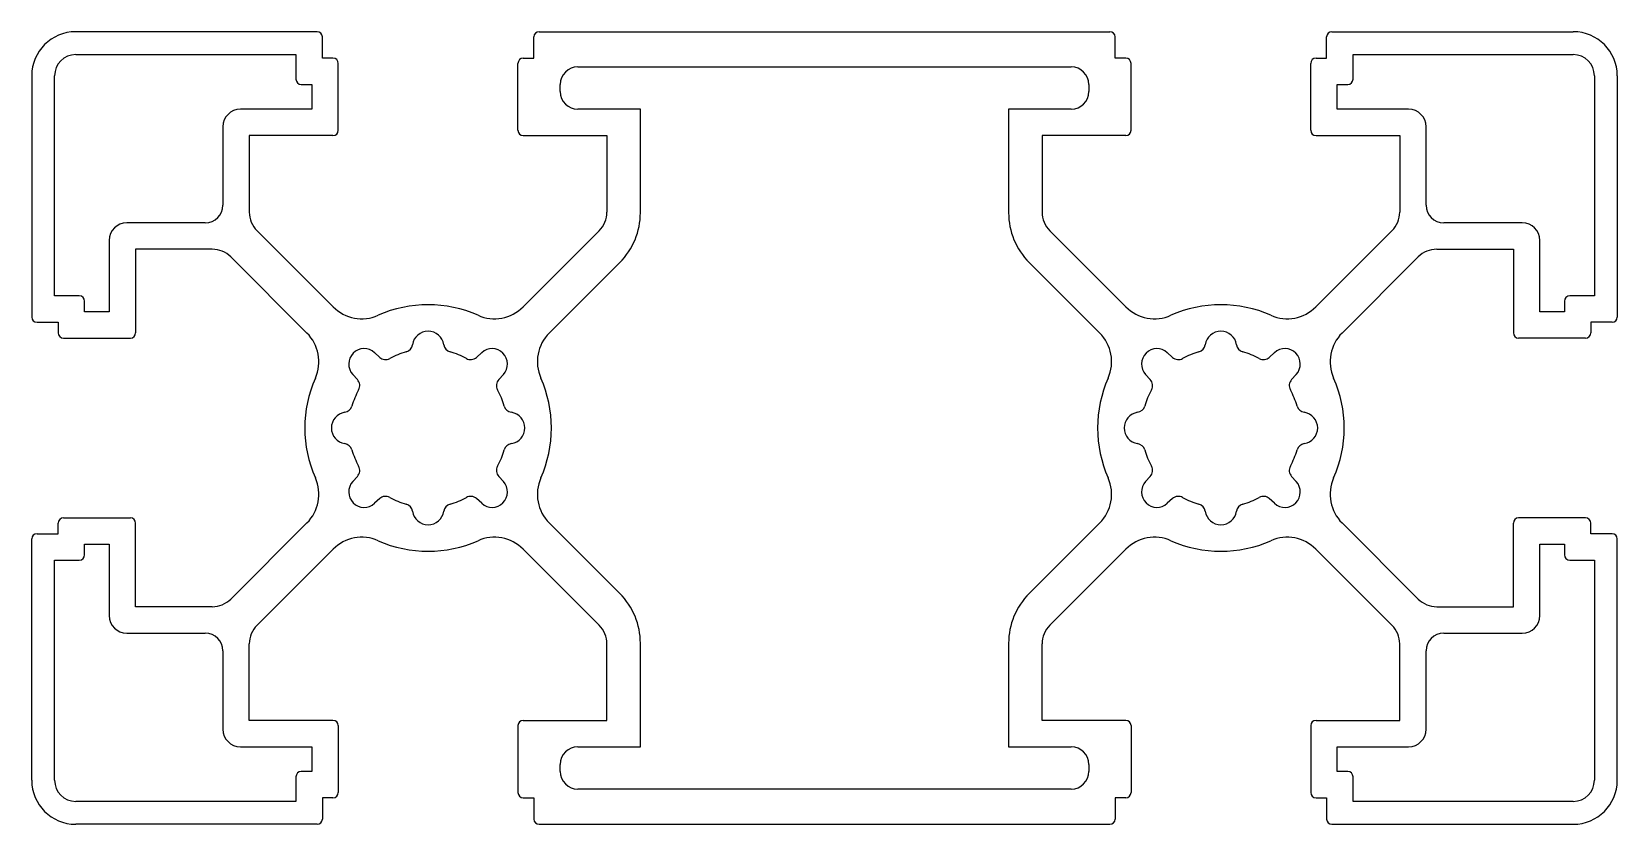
# Model space of a CAD drawing. Extents: x 797.1 to 887.1, y 457.7 to 502.7.
import ezdxf

# ---------------------------------------------------------------- set-up
doc = ezdxf.new("R2010")
doc.units = 0
doc.layers.get('0').update_dxf_attribs({"linetype": 'CONTINUOUS'})

msp = doc.modelspace()

# ---------------------------------------------------------------- linework, layer by layer
for p, q in [((813.291, 502.687), (799.591, 502.687)), ((813.591, 501.187), (813.591, 502.387)), ((825.591, 501.187), (825.591, 502.387)), ((825.891, 502.687), (858.291, 502.687)), ((858.591, 501.187), (858.591, 502.387)), ((870.591, 501.187), (870.591, 502.387)), ((870.891, 502.687), (884.591, 502.687)), ((799.591, 501.387), (812.091, 501.387)), ((812.091, 501.387), (812.091, 499.987)), ((872.091, 499.987), (872.091, 501.387)), ((872.091, 501.387), (884.591, 501.387)), ((814.191, 501.187), (813.591, 501.187)), ((814.491, 497.087), (814.491, 500.887)), ((824.691, 497.087), (824.691, 500.887)), ((824.991, 501.187), (825.591, 501.187)), ((828.091, 500.687), (856.091, 500.687)), ((859.191, 501.187), (858.591, 501.187)), ((859.491, 497.087), (859.491, 500.887)), ((869.691, 497.087), (869.691, 500.887)), ((869.991, 501.187), (870.591, 501.187)), ((797.091, 500.187), (797.091, 486.487)), ((798.391, 487.687), (798.391, 500.187)), ((812.391, 499.687), (812.991, 499.687)), ((812.991, 499.687), (812.991, 498.287)), ((827.091, 499.287), (827.091, 499.687)), ((857.091, 499.687), (857.091, 499.287)), ((871.191, 498.287), (871.191, 499.687)), ((871.191, 499.687), (871.791, 499.687)), ((885.791, 500.187), (885.791, 487.687)), ((887.091, 500.187), (887.091, 486.487)), ((812.991, 498.287), (808.941, 498.287)), ((831.641, 498.287), (828.091, 498.287)), ((831.641, 492.409), (831.641, 498.287)), ((856.091, 498.287), (852.541, 498.287)), ((852.541, 498.287), (852.541, 492.409)), ((875.241, 498.287), (871.191, 498.287)), ((807.941, 497.287), (807.941, 492.837)), ((876.241, 492.837), (876.241, 497.287)), ((814.191, 496.787), (809.441, 496.787)), ((809.441, 496.787), (809.441, 492.443)), ((824.991, 496.787), (829.741, 496.787)), ((829.741, 496.787), (829.741, 492.443)), ((854.441, 496.787), (854.441, 492.443)), ((859.191, 496.787), (854.441, 496.787)), ((869.991, 496.787), (874.741, 496.787)), ((874.741, 496.787), (874.741, 492.443)), ((806.941, 491.837), (802.491, 491.837)), ((881.691, 491.837), (877.241, 491.837)), ((801.491, 490.837), (801.491, 486.787)), ((809.88, 491.382), (814.199, 487.064)), ((829.301, 491.382), (824.983, 487.064)), ((854.88, 491.382), (859.199, 487.064)), ((874.301, 491.382), (869.983, 487.064)), ((882.691, 486.787), (882.691, 490.837)), ((807.335, 490.337), (802.991, 490.337)), ((802.991, 490.337), (802.991, 485.587)), ((812.714, 485.579), (808.395, 489.897)), ((871.468, 485.579), (875.786, 489.897)), ((876.847, 490.337), (881.191, 490.337)), ((881.191, 490.337), (881.191, 485.587)), ((826.468, 485.579), (830.469, 489.58)), ((853.712, 489.58), (857.714, 485.579)), ((799.791, 487.687), (798.391, 487.687)), ((800.091, 486.787), (800.091, 487.387)), ((884.091, 487.387), (884.091, 486.787)), ((885.791, 487.687), (884.391, 487.687)), ((797.391, 486.187), (798.591, 486.187)), ((798.591, 486.187), (798.591, 485.587)), ((801.491, 486.787), (800.091, 486.787)), ((884.091, 486.787), (882.691, 486.787)), ((885.591, 486.187), (885.591, 485.587)), ((886.791, 486.187), (885.591, 486.187)), ((798.891, 485.287), (802.691, 485.287)), ((885.291, 485.287), (881.491, 485.287)), ((816.55, 484.464), (816.842, 484.197)), ((822.34, 484.197), (822.631, 484.464)), ((861.55, 484.464), (861.842, 484.197)), ((867.339, 484.197), (867.631, 484.464)), ((815.58, 482.935), (815.314, 483.227)), ((823.868, 483.227), (823.601, 482.935)), ((860.58, 482.935), (860.314, 483.227)), ((868.867, 483.227), (868.601, 482.935)), ((815.314, 477.147), (815.58, 477.438)), ((823.601, 477.439), (823.868, 477.147)), ((860.314, 477.147), (860.58, 477.439)), ((868.601, 477.438), (868.867, 477.147)), ((816.842, 476.176), (816.55, 475.91)), ((822.631, 475.91), (822.34, 476.176)), ((861.842, 476.176), (861.55, 475.91)), ((867.631, 475.91), (867.339, 476.176)), ((798.591, 474.187), (798.591, 474.787)), ((798.891, 475.087), (802.691, 475.087)), ((802.991, 470.037), (802.991, 474.787)), ((812.714, 474.794), (808.395, 470.476)), ((830.469, 470.793), (826.468, 474.794)), ((857.714, 474.794), (853.712, 470.793)), ((871.468, 474.794), (875.786, 470.476)), ((881.191, 470.037), (881.191, 474.787)), ((885.291, 475.087), (881.491, 475.087)), ((885.591, 474.187), (885.591, 474.787)), ((797.091, 460.187), (797.091, 473.887)), ((797.391, 474.187), (798.591, 474.187)), ((800.091, 473.587), (801.491, 473.587)), ((800.091, 472.987), (800.091, 473.587)), ((801.491, 473.587), (801.491, 469.537)), ((882.691, 469.537), (882.691, 473.587)), ((882.691, 473.587), (884.091, 473.587)), ((884.091, 473.587), (884.091, 472.987)), ((886.791, 474.187), (885.591, 474.187)), ((887.091, 460.187), (887.091, 473.887)), ((798.391, 472.687), (799.791, 472.687)), ((798.391, 460.187), (798.391, 472.687)), ((809.88, 468.991), (814.199, 473.31)), ((829.301, 468.991), (824.983, 473.31)), ((854.88, 468.991), (859.199, 473.31)), ((874.301, 468.991), (869.983, 473.31)), ((884.391, 472.687), (885.791, 472.687)), ((885.791, 472.687), (885.791, 460.187)), ((807.335, 470.037), (802.991, 470.037)), ((876.847, 470.037), (881.191, 470.037)), ((802.491, 468.537), (806.941, 468.537)), ((877.241, 468.537), (881.691, 468.537)), ((807.941, 467.537), (807.941, 463.087)), ((809.441, 463.587), (809.441, 467.93)), ((829.741, 463.587), (829.741, 467.93)), ((831.641, 462.087), (831.641, 467.965)), ((852.541, 467.965), (852.541, 462.087)), ((854.441, 463.587), (854.441, 467.93)), ((874.741, 463.587), (874.741, 467.93)), ((876.241, 463.087), (876.241, 467.537)), ((814.191, 463.587), (809.441, 463.587)), ((824.991, 463.587), (829.741, 463.587)), ((859.191, 463.587), (854.441, 463.587)), ((869.991, 463.587), (874.741, 463.587)), ((814.491, 463.287), (814.491, 459.487)), ((824.691, 463.287), (824.691, 459.487)), ((859.491, 463.287), (859.491, 459.487)), ((869.691, 463.287), (869.691, 459.487)), ((808.941, 462.087), (812.991, 462.087)), ((812.991, 462.087), (812.991, 460.687)), ((828.091, 462.087), (831.641, 462.087)), ((852.541, 462.087), (856.091, 462.087)), ((871.191, 462.087), (875.241, 462.087)), ((871.191, 460.687), (871.191, 462.087)), ((827.091, 460.687), (827.091, 461.087)), ((857.091, 461.087), (857.091, 460.687)), ((812.091, 460.387), (812.091, 458.987)), ((812.991, 460.687), (812.391, 460.687)), ((871.791, 460.687), (871.191, 460.687)), ((872.091, 458.987), (872.091, 460.387)), ((814.191, 459.187), (813.591, 459.187)), ((813.591, 459.187), (813.591, 457.987)), ((824.991, 459.187), (825.591, 459.187)), ((825.591, 459.187), (825.591, 457.987)), ((856.091, 459.687), (828.091, 459.687)), ((859.191, 459.187), (858.591, 459.187)), ((858.591, 459.187), (858.591, 457.987)), ((869.991, 459.187), (870.591, 459.187)), ((870.591, 459.187), (870.591, 457.987)), ((812.091, 458.987), (799.591, 458.987)), ((884.591, 458.987), (872.091, 458.987)), ((813.291, 457.687), (799.591, 457.687)), ((825.891, 457.687), (858.291, 457.687)), ((870.891, 457.687), (884.591, 457.687))]:
    msp.add_line(p, q)
for centre, radius, start, end in [((799.591, 500.187), 2.5, 90, 180), ((813.291, 502.387), 0.3, 0, 90), ((825.891, 502.387), 0.3, 90, 180), ((858.291, 502.387), 0.3, 0, 90), ((870.891, 502.387), 0.3, 90, 180), ((884.591, 500.187), 2.5, 0, 90), ((799.591, 500.187), 1.2, 90, 180), ((884.591, 500.187), 1.2, 0, 90), ((814.191, 500.887), 0.3, 0, 90), ((824.991, 500.887), 0.3, 90, 180), ((828.091, 499.687), 1, 90, 180), ((856.091, 499.687), 1, 0, 90), ((859.191, 500.887), 0.3, 0, 90), ((869.991, 500.887), 0.3, 90, 180), ((812.391, 499.987), 0.3, 180, 270), ((871.791, 499.987), 0.3, 270, 0), ((828.091, 499.287), 1, 180, 270), ((856.091, 499.287), 1, 270, 0), ((808.941, 497.287), 1, 90, 180), ((875.241, 497.287), 1, 0, 90), ((814.191, 497.087), 0.3, 270, 0), ((824.991, 497.087), 0.3, 180, 270), ((859.191, 497.087), 0.3, 270, 0), ((869.991, 497.087), 0.3, 180, 270), ((806.941, 492.837), 1, 270, 0), ((810.941, 492.443), 1.5, 180, 225), ((828.241, 492.443), 1.5, 315, 0), ((827.641, 492.409), 4, 315, 0), ((856.541, 492.409), 4, 180, 225), ((855.941, 492.443), 1.5, 180, 225), ((873.241, 492.443), 1.5, 315, 0), ((877.241, 492.837), 1, 180, 270), ((802.491, 490.837), 1, 90, 180), ((881.691, 490.837), 1, 0, 90), ((807.335, 488.837), 1.5, 45, 90), ((876.847, 488.837), 1.5, 90, 135), ((799.791, 487.387), 0.3, 0, 90), ((815.825, 488.69), 2.3, 225, 293.8861), ((819.591, 480.186), 7, 66.1139, 113.8861), ((823.357, 488.69), 2.3, 246.1139, 315), ((860.825, 488.69), 2.3, 225, 293.8861), ((864.591, 480.186), 7, 66.1139, 113.8861), ((868.357, 488.69), 2.3, 246.1139, 315), ((884.391, 487.387), 0.3, 90, 180), ((797.391, 486.487), 0.3, 180, 270), ((886.791, 486.487), 0.3, 270, 0), ((798.891, 485.587), 0.3, 180, 270), ((802.691, 485.587), 0.3, 270, 0), ((811.087, 483.952), 2.3, 336.1139, 45), ((819.591, 484.78), 0.9, 8.69991, 171.30009), ((828.094, 483.952), 2.3, 134.99999, 203.88619), ((856.087, 483.952), 2.3, 336.11381, 45.00001), ((864.591, 484.78), 0.9, 8.69991, 171.30009), ((873.094, 483.952), 2.3, 135, 203.8861), ((881.491, 485.587), 0.3, 180, 270), ((885.291, 485.587), 0.3, 270, 0), ((815.961, 483.817), 0.875, 47.62695, 222.37305), ((819.591, 480.187), 4.5, 106.06802, 118.8369), ((818.207, 484.992), 0.5, 286.06802, 351.30009), ((820.975, 484.992), 0.5, 188.69991, 253.93198), ((819.591, 480.187), 4.5, 61.15962, 73.93198), ((823.221, 483.817), 0.875, 317.62695, 132.37304), ((860.96, 483.817), 0.875, 47.62696, 222.37305), ((864.591, 480.187), 4.5, 106.06802, 118.84038), ((863.207, 484.992), 0.5, 286.06802, 351.30009), ((865.975, 484.992), 0.5, 188.69991, 253.93198), ((864.591, 480.187), 4.5, 61.1631, 73.93198), ((868.221, 483.817), 0.875, 317.62695, 132.37305), ((817.179, 484.567), 0.5, 227.62696, 298.8369), ((822.003, 484.567), 0.5, 241.15962, 312.37303), ((862.179, 484.567), 0.5, 227.62697, 298.84038), ((867.002, 484.567), 0.5, 241.1631, 312.37304), ((819.591, 480.187), 7, 156.1139, 203.8861), ((815.211, 482.598), 0.5, 331.1631, 42.37304), ((823.971, 482.598), 0.5, 137.62696, 208.8331), ((819.591, 480.187), 7, 336.11364, 23.88619), ((864.591, 480.187), 7, 156.11381, 203.88636), ((860.211, 482.598), 0.5, 331.1669, 42.37304), ((868.971, 482.598), 0.5, 137.62696, 208.8369), ((864.591, 480.187), 7, 336.1139, 23.8861), ((819.591, 480.187), 4.5, 151.1631, 163.93198), ((819.591, 480.187), 4.5, 16.06802, 28.8331), ((864.591, 480.187), 4.5, 151.1669, 163.93198), ((864.591, 480.187), 4.5, 16.06802, 28.8369), ((814.998, 480.187), 0.9, 98.69991, 261.30009), ((814.786, 481.571), 0.5, 278.69991, 343.93198), ((824.395, 481.571), 0.5, 196.06802, 261.30009), ((824.184, 480.187), 0.9, 278.69991, 81.30009), ((859.998, 480.187), 0.9, 98.69991, 261.30009), ((859.786, 481.571), 0.5, 278.69991, 343.93198), ((869.395, 481.571), 0.5, 196.06802, 261.30009), ((869.184, 480.187), 0.9, 278.69991, 81.30009), ((814.786, 478.803), 0.5, 16.06802, 81.30009), ((819.591, 480.187), 4.5, 196.06802, 208.8369), ((819.591, 480.187), 4.5, 331.1669, 343.93198), ((824.395, 478.803), 0.5, 98.69991, 163.93198), ((859.786, 478.803), 0.5, 16.06802, 81.30009), ((864.591, 480.187), 4.5, 196.06802, 208.8331), ((864.591, 480.187), 4.5, 331.1631, 343.93198), ((869.395, 478.803), 0.5, 98.69991, 163.93198), ((815.211, 477.775), 0.5, 317.62696, 28.8369), ((823.971, 477.776), 0.5, 151.1669, 222.37304), ((860.211, 477.776), 0.5, 317.62696, 28.8331), ((868.971, 477.775), 0.5, 151.1631, 222.37304), ((811.087, 476.421), 2.3, 315, 23.8861), ((815.961, 476.557), 0.875, 137.62695, 312.37304), ((823.221, 476.557), 0.875, 227.62695, 42.37305), ((828.094, 476.421), 2.3, 156.11364, 225.00001), ((856.087, 476.421), 2.3, 314.99999, 23.88636), ((860.96, 476.557), 0.875, 137.62695, 312.37305), ((868.221, 476.557), 0.875, 227.62696, 42.37305), ((873.094, 476.421), 2.3, 156.1139, 225), ((817.179, 475.807), 0.5, 61.1631, 132.37303), ((819.591, 480.187), 4.5, 241.1631, 253.93198), ((819.591, 480.187), 4.5, 286.06802, 298.84038), ((822.003, 475.807), 0.5, 47.62696, 118.84038), ((862.179, 475.807), 0.5, 61.15962, 132.37304), ((864.591, 480.187), 4.5, 241.15962, 253.93198), ((864.591, 480.187), 4.5, 286.06802, 298.8369), ((867.002, 475.807), 0.5, 47.62697, 118.8369), ((818.207, 475.382), 0.5, 8.69991, 73.93198), ((819.591, 475.594), 0.9, 188.69991, 351.30009), ((820.975, 475.382), 0.5, 106.06802, 171.30009), ((863.207, 475.382), 0.5, 8.69991, 73.93198), ((864.591, 475.594), 0.9, 188.69991, 351.30009), ((865.975, 475.382), 0.5, 106.06802, 171.30009), ((798.891, 474.787), 0.3, 90, 180), ((802.691, 474.787), 0.3, 0, 90), ((881.491, 474.787), 0.3, 90, 180), ((885.291, 474.787), 0.3, 0, 90), ((797.391, 473.887), 0.3, 90, 180), ((815.825, 471.683), 2.3, 66.1139, 135), ((819.591, 480.187), 7, 246.1139, 293.8861), ((823.357, 471.683), 2.3, 45, 113.8861), ((860.825, 471.683), 2.3, 66.1139, 135), ((864.591, 480.187), 7, 246.1139, 293.8861), ((868.357, 471.683), 2.3, 45, 113.8861), ((886.791, 473.887), 0.3, 0, 90), ((799.791, 472.987), 0.3, 270, 0), ((884.391, 472.987), 0.3, 180, 270), ((827.641, 467.965), 4, 360, 45), ((856.541, 467.965), 4, 135, 180), ((807.335, 471.537), 1.5, 270, 315), ((876.847, 471.537), 1.5, 225, 270), ((802.491, 469.537), 1, 180, 270), ((810.941, 467.93), 1.5, 135, 180), ((828.241, 467.93), 1.5, 0, 45), ((855.941, 467.93), 1.5, 135, 180), ((873.241, 467.93), 1.5, 0, 45), ((881.691, 469.537), 1, 270, 0), ((806.941, 467.537), 1, 0, 90), ((877.241, 467.537), 1, 90, 180), ((814.191, 463.287), 0.3, 0, 90), ((824.991, 463.287), 0.3, 90, 180), ((859.191, 463.287), 0.3, 0, 90), ((869.991, 463.287), 0.3, 90, 180), ((808.941, 463.087), 1, 180, 270), ((875.241, 463.087), 1, 270, 0), ((828.091, 461.087), 1, 90, 180), ((856.091, 461.087), 1, 0, 90), ((799.591, 460.187), 2.5, 180, 270), ((799.591, 460.187), 1.2, 180, 270), ((812.391, 460.387), 0.3, 90, 180), ((828.091, 460.687), 1, 180, 270), ((856.091, 460.687), 1, 270, 360), ((871.791, 460.387), 0.3, 0, 90), ((884.591, 460.187), 2.5, 270, 0), ((884.591, 460.187), 1.2, 270, 0), ((814.191, 459.487), 0.3, 270, 0), ((824.991, 459.487), 0.3, 180, 270), ((859.191, 459.487), 0.3, 270, 0), ((869.991, 459.487), 0.3, 180, 270), ((813.291, 457.987), 0.3, 270, 0), ((825.891, 457.987), 0.3, 180, 270), ((858.291, 457.987), 0.3, 270, 0), ((870.891, 457.987), 0.3, 180, 270)]:
    msp.add_arc(centre, radius, start, end)

doc.saveas('drawing.dxf')
